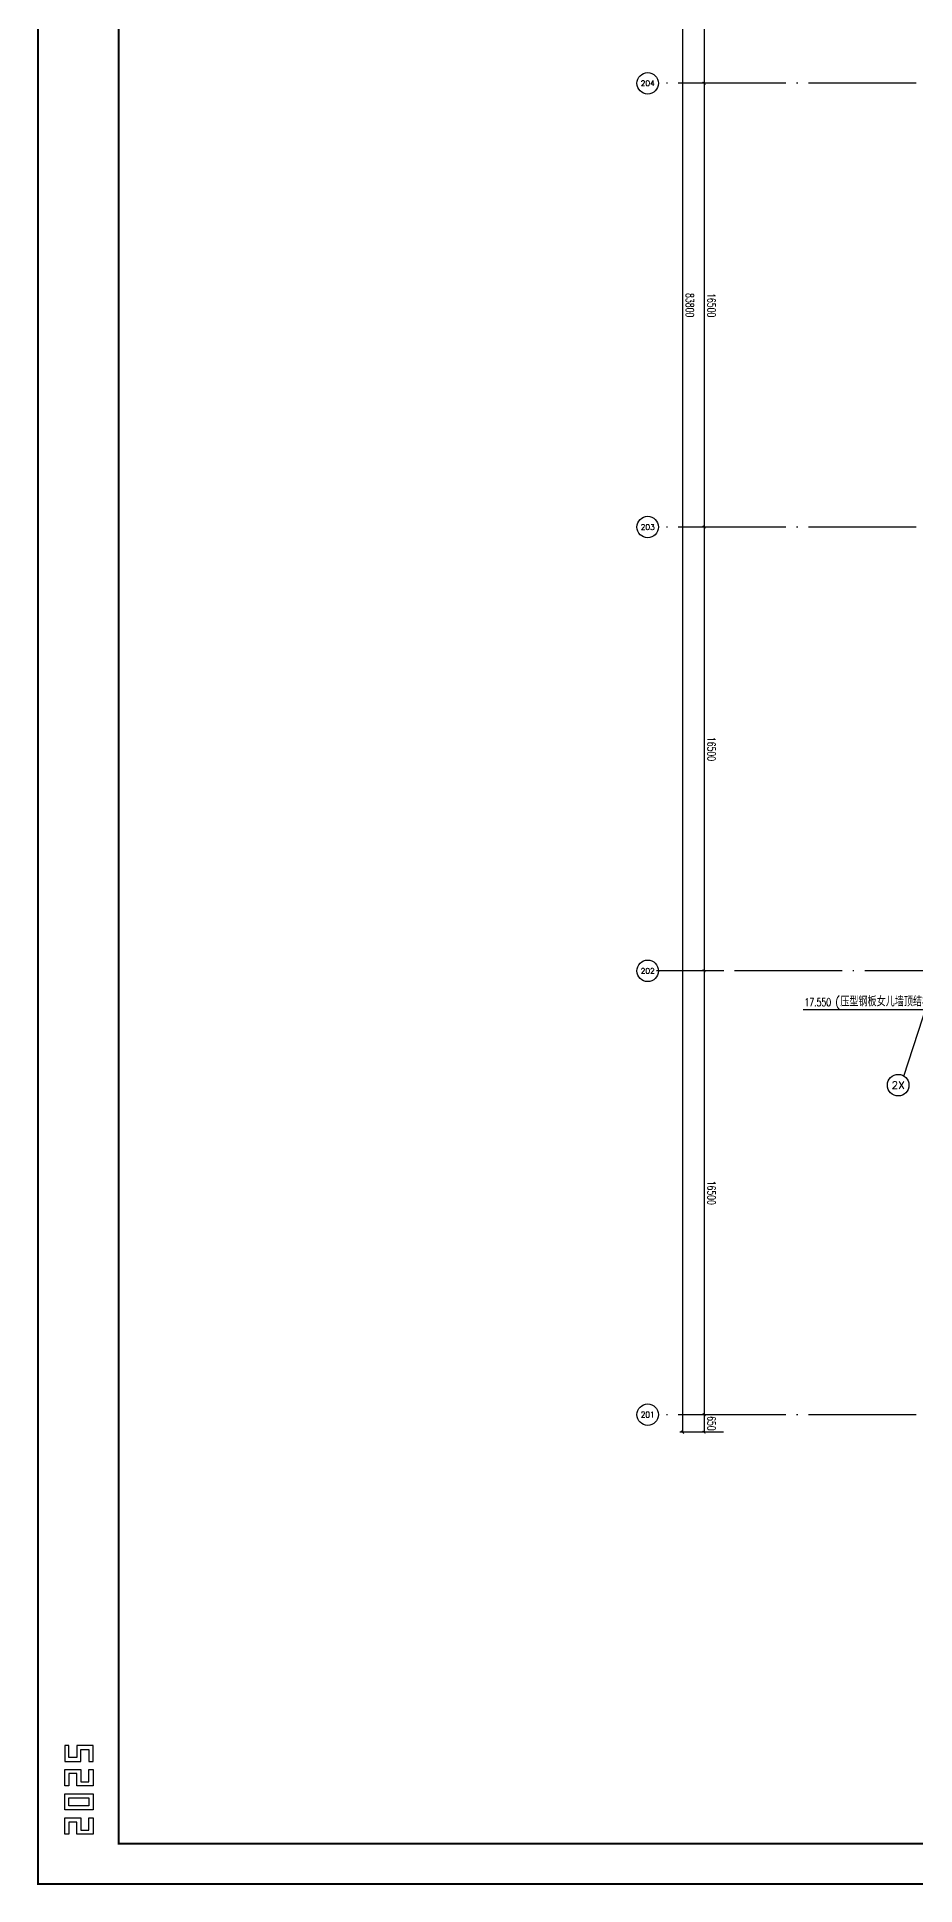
# Model space of a CAD drawing. Extents: x -1396510 to 1250330, y -1892470 to 1623980.
# Drawn here: x 709098 to 741729, y -816618 to -747907 of the extents above; entities that cross this region are included whole.
import ezdxf
from ezdxf.enums import TextEntityAlignment as Align

# ---------------------------------------------------------------- set-up
doc = ezdxf.new("R2010")
doc.units = 0
doc.header["$LTSCALE"] = 1000
doc.header["$MEASUREMENT"] = 0
doc.linetypes.add('DOTE', pattern=[2.42, 2, -0.2, 0.02, -0.2])
doc.layers.get('Defpoints').update_dxf_attribs({"color": 210})
for name, color, linetype in [('0-cxFrame', 155, 'Continuous'), ('A-AXIS-D', 1, 'Continuous'), ('A-AXIS-DOTE', 14, 'DOTE'), ('A-AXIS-SYMB', 3, 'Continuous')]:
    doc.layers.add(name, color=color, linetype=linetype)
doc.layers.add('0-cxText', color=131, linetype='Continuous', lineweight=25)
doc.layers.add('A-云线2', color=3, linetype='Continuous', plot=False)
doc.styles.add('_TCH_AXIS', font='COMPLEX', dxfattribs={"bigfont": 'GBCBIG'})
doc.styles.add('_TCH_DIM', font='SIMPLEX', dxfattribs={"bigfont": 'GBCBIG'})
doc.styles.add('_TCH_DIM_T3', font='SIMPLEX', dxfattribs={"width": 0.705882, "bigfont": 'GBCBIG'})
doc.styles.add('cx_tuming', font='simhei.ttf')
doc.styles.add('cx_tuqian1', font='')
doc.styles.add('黑体', font='simhei.ttf', dxfattribs={"height": 12})
doc.styles.get('cx_tuqian1').set_extended_font_data('SimSun')
doc.dimstyles.new('_TCH_ARCH&&100', dxfattribs={"dimtxt": 297.5, "dimasz": 100, "dimexe": 100, "dimexo": 100, "dimgap": 126.25, "dimtad": 1, "dimdec": 0, "dimzin": 0, "dimdsep": 46, "dimtxsty": '_TCH_DIM_T3', "dimblk": 'ARCHTICK', "dimcen": 0.09, "dimclrt": 7, "dimazin": 2, "dimtfac": 1, "dimtdec": 0, "dimtix": 1, "dimtmove": 2, "dimatfit": 3, "dimfxl": 0, "dimtolj": 1, "dimtzin": 0, "dimarcsym": 0})

# ---------------------------------------------------------------- blocks, each defined once
blk = doc.blocks.new('_ArchTick')
at = {"color": 0, "linetype": 'ByBlock', "const_width": 0.4}
blk.add_lwpolyline([(-0.5, -0.5), (0.5, 0.5)], dxfattribs=at)
blk = doc.blocks.new('*D566')
at = {"layer": 'A-AXIS-D', "color": 0, "lineweight": -2, "transparency": 16777216}
for p, q in [((-8606, -82500), (-9428, -82500)), ((-9328, -82500), (-9328, -83150)), ((-8606, -83150), (-9428, -83150))]:
    blk.add_line(p, q, dxfattribs=at)
at = {"layer": 'Defpoints', "color": 0, "transparency": 16777216}
for p in [(-8506, -82500), (-9328, -83150), (-8506, -83150)]:
    blk.add_point(p, dxfattribs=at)
at = {"layer": 'A-AXIS-D', "color": 0, "lineweight": -2, "transparency": 16777216, "xscale": 100, "yscale": 100, "zscale": 100}
for p, rotation in [((-9328, -82500), 90), ((-9328, -83150), 270)]:
    blk.add_blockref('_ArchTick', p, dxfattribs=dict(at, rotation=rotation))
at = {"layer": 'A-AXIS-D', "color": 7, "transparency": 16777216, "insert": (-9053, -82825), "char_height": 297.5, "attachment_point": 5, "rotation": 270, "style": '_TCH_DIM_T3'}
blk.add_mtext('\\A1;650', dxfattribs=at)
blk = doc.blocks.new('*D567')
at = {"layer": 'A-AXIS-D', "color": 0, "lineweight": -2, "transparency": 16777216}
for p, q in [((-8606, -66000), (-9428, -66000)), ((-9328, -66000), (-9328, -82500)), ((-8606, -82500), (-9428, -82500))]:
    blk.add_line(p, q, dxfattribs=at)
at = {"layer": 'Defpoints', "color": 0, "transparency": 16777216}
for p in [(-8506, -66000), (-9328, -82500), (-8506, -82500)]:
    blk.add_point(p, dxfattribs=at)
at = {"layer": 'A-AXIS-D', "color": 0, "lineweight": -2, "transparency": 16777216, "xscale": 100, "yscale": 100, "zscale": 100}
for p, rotation in [((-9328, -66000), 90), ((-9328, -82500), 270)]:
    blk.add_blockref('_ArchTick', p, dxfattribs=dict(at, rotation=rotation))
at = {"layer": 'A-AXIS-D', "color": 7, "transparency": 16777216, "insert": (-9053, -74250), "char_height": 297.5, "attachment_point": 5, "rotation": 270, "style": '_TCH_DIM_T3'}
blk.add_mtext('\\A1;16500', dxfattribs=at)
blk = doc.blocks.new('*D568')
at = {"layer": 'A-AXIS-D', "color": 0, "lineweight": -2, "transparency": 16777216}
for p, q in [((-8606, -49500), (-9428, -49500)), ((-9328, -49500), (-9328, -66000)), ((-8606, -66000), (-9428, -66000))]:
    blk.add_line(p, q, dxfattribs=at)
at = {"layer": 'Defpoints', "color": 0, "transparency": 16777216}
for p in [(-8506, -49500), (-9328, -66000), (-8506, -66000)]:
    blk.add_point(p, dxfattribs=at)
at = {"layer": 'A-AXIS-D', "color": 0, "lineweight": -2, "transparency": 16777216, "xscale": 100, "yscale": 100, "zscale": 100}
for p, rotation in [((-9328, -49500), 90), ((-9328, -66000), 270)]:
    blk.add_blockref('_ArchTick', p, dxfattribs=dict(at, rotation=rotation))
at = {"layer": 'A-AXIS-D', "color": 7, "transparency": 16777216, "insert": (-9053, -57750), "char_height": 297.5, "attachment_point": 5, "rotation": 270, "style": '_TCH_DIM_T3'}
blk.add_mtext('\\A1;16500', dxfattribs=at)
blk = doc.blocks.new('*D569')
at = {"layer": 'A-AXIS-D', "color": 0, "lineweight": -2, "transparency": 16777216}
for p, q in [((-8606, -33000), (-9428, -33000)), ((-9328, -33000), (-9328, -49500)), ((-8606, -49500), (-9428, -49500))]:
    blk.add_line(p, q, dxfattribs=at)
at = {"layer": 'Defpoints', "color": 0, "transparency": 16777216}
for p in [(-8506, -33000), (-9328, -49500), (-8506, -49500)]:
    blk.add_point(p, dxfattribs=at)
at = {"layer": 'A-AXIS-D', "color": 0, "lineweight": -2, "transparency": 16777216, "xscale": 100, "yscale": 100, "zscale": 100}
for p, rotation in [((-9328, -33000), 90), ((-9328, -49500), 270)]:
    blk.add_blockref('_ArchTick', p, dxfattribs=dict(at, rotation=rotation))
at = {"layer": 'A-AXIS-D', "color": 7, "transparency": 16777216, "insert": (-9053, -41250), "char_height": 297.5, "attachment_point": 5, "rotation": 270, "style": '_TCH_DIM_T3'}
blk.add_mtext('\\A1;16500', dxfattribs=at)
blk = doc.blocks.new('*D570')
at = {"layer": 'A-AXIS-D', "color": 0, "lineweight": -2, "transparency": 16777216}
for p, q in [((-8606, -16500), (-9428, -16500)), ((-9328, -16500), (-9328, -33000)), ((-8606, -33000), (-9428, -33000))]:
    blk.add_line(p, q, dxfattribs=at)
at = {"layer": 'Defpoints', "color": 0, "transparency": 16777216}
for p in [(-8506, -16500), (-9328, -33000), (-8506, -33000)]:
    blk.add_point(p, dxfattribs=at)
at = {"layer": 'A-AXIS-D', "color": 0, "lineweight": -2, "transparency": 16777216, "xscale": 100, "yscale": 100, "zscale": 100}
for p, rotation in [((-9328, -16500), 90), ((-9328, -33000), 270)]:
    blk.add_blockref('_ArchTick', p, dxfattribs=dict(at, rotation=rotation))
at = {"layer": 'A-AXIS-D', "color": 7, "transparency": 16777216, "insert": (-9053, -24750), "char_height": 297.5, "attachment_point": 5, "rotation": 270, "style": '_TCH_DIM_T3'}
blk.add_mtext('\\A1;16500', dxfattribs=at)
blk = doc.blocks.new('*D5900')
at = {"layer": 'A-AXIS-D', "color": 0, "lineweight": -2, "transparency": 16777216}
for p, q in [((-8706, 650), (-10228, 650)), ((-10128, 650), (-10128, -83150)), ((-8706, -83150), (-10228, -83150))]:
    blk.add_line(p, q, dxfattribs=at)
at = {"layer": 'Defpoints', "color": 0, "transparency": 16777216}
for p in [(-8606, 650), (-10128, -83150), (-8606, -83150)]:
    blk.add_point(p, dxfattribs=at)
at = {"layer": 'A-AXIS-D', "color": 0, "lineweight": -2, "transparency": 16777216, "xscale": 100, "yscale": 100, "zscale": 100}
for p, rotation in [((-10128, 650), 90), ((-10128, -83150), 270)]:
    blk.add_blockref('_ArchTick', p, dxfattribs=dict(at, rotation=rotation))
at = {"layer": 'A-AXIS-D', "color": 7, "transparency": 16777216, "insert": (-9853, -41250), "char_height": 297.5, "attachment_point": 5, "rotation": 270, "style": '_TCH_DIM_T3'}
blk.add_mtext('\\A1;83800', dxfattribs=at)
blk = doc.blocks.new('TK22.A0+1 L(Dragon)')
at = {"layer": '0-cxFrame', "color": 7, "const_width": 0.5}
blk.add_lwpolyline([(0, 0), (-1485, 0), (-1485, 841), (0, 841)], close=True, dxfattribs=at)
at = {"layer": '0-cxFrame', "const_width": 0.5}
blk.add_lwpolyline([(-80, 10), (-1465, 10), (-1465, 831), (-80, 831)], close=True, dxfattribs=at)
at = {"layer": 'Defpoints', "color": 2}
for points in [[(-1477.37, 34.37), (-1478.37, 34.37), (-1478.37, 30.37), (-1474.37, 30.37), (-1474.37, 33.37), (-1472.37, 33.37), (-1472.37, 30.37), (-1471.37, 30.37), (-1471.37, 34.37), (-1475.37, 34.37), (-1475.37, 31.37), (-1477.37, 31.37), (-1477.37, 34.37)], [(-1477.37, 24.37), (-1478.37, 24.37), (-1478.37, 28.37), (-1474.37, 28.37), (-1474.37, 25.37), (-1472.37, 25.37), (-1472.37, 28.37), (-1471.37, 28.37), (-1471.37, 24.37), (-1475.37, 24.37), (-1475.37, 27.37), (-1477.37, 27.37), (-1477.37, 24.37)], [(-1477.37, 12.37), (-1478.37, 12.37), (-1478.37, 16.37), (-1474.37, 16.37), (-1474.37, 13.37), (-1472.37, 13.37), (-1472.37, 16.37), (-1471.37, 16.37), (-1471.37, 12.37), (-1475.37, 12.37), (-1475.37, 15.37), (-1477.37, 15.37), (-1477.37, 12.37)]]:
    blk.add_lwpolyline(points, dxfattribs=at)
for points in [[(-1478.37, 18.37), (-1478.37, 22.37), (-1471.37, 22.37), (-1471.37, 18.37)], [(-1477.37, 19.37), (-1477.37, 21.37), (-1472.37, 21.37), (-1472.37, 19.37)]]:
    blk.add_lwpolyline(points, close=True, dxfattribs=at)
at = {"style": '黑体', "flags": 4}
blk.add_attdef('图幅', text='', height=3.3, dxfattribs=at).set_placement((-40, 3), align=Align.RIGHT)
at = {"layer": '0-cxText', "flags": 4}
for tag, height, style, p in [('建设单位', 3.5, 'cx_tuming', (-45, 240)), ('项目名称', 3.5, 'cx_tuming', (-45, 210)), ('子项名称', 3.5, 'cx_tuming', (-45, 180)), ('工程编号', 3.3, 'cx_tuqian1', (-35, 165)), ('图名1', 3.5, 'cx_tuming', (-45, 87)), ('图名2', 3.5, 'cx_tuming', (-45, 79)), ('图名3', 3.5, 'cx_tuming', (-45, 71)), ('出图日期', 3.3, 'cx_tuqian1', (-39, 60)), ('专业', 3.3, 'cx_tuqian1', (-55, 52)), ('图号', 3.3, 'cx_tuqian1', (-55, 44)), ('版次', 3.3, 'cx_tuqian1', (-20, 44))]:
    blk.add_attdef(tag, text='', height=height, dxfattribs=dict(at, style=style)).set_placement(p, align=Align.MIDDLE)
at = {"layer": 'Defpoints', "color": 6, "flags": 4}
for tag, height, style, p in [('tufu', 3.3, '黑体', (-12, 12)), ('dwfname', 4, 'cx_tuqian1', (-80, 3))]:
    blk.add_attdef(tag, text='', height=height, dxfattribs=dict(at, style=style)).set_placement(p, align=Align.RIGHT)
blk = doc.blocks.new('世赫2#厂房屋顶0821')
at = {"layer": 'A-AXIS-D'}
for centre in [(-11421.2, -32998.9), (-11421.2, -49498.9), (-11421.2, -65998.9), (-2112.4, -70248.4), (-11421.2, -82498.9)]:
    blk.add_circle(centre, 400, dxfattribs=at)
at = {"layer": 'A-AXIS-DOTE', "color": 8, "ltscale": 2}
for p, q in [((163114.2, -33000), (-11095.8, -33000)), ((163114.2, -49500), (-11095.8, -49500)), ((165204.2, -66000), (-11095.8, -66000)), ((163114.2, -82500), (-11095.8, -82500))]:
    blk.add_line(p, q, dxfattribs=at)
blk.add_lwpolyline([(-1898.6, -69910.4), (21947.6, 3584)], dxfattribs=at)
at = {"layer": 'A-AXIS-SYMB', "color": 8}
blk.add_line((-886.6, -67449.1), (-5639.9, -67449.1), dxfattribs=at)
at = {"layer": 'A-AXIS-D', "color": 7, "style": '_TCH_AXIS'}
for s, height, p, p2 in [('204', 196.63, (-11683.4, -33097.2), (-11159, -33097.2)), ('203', 202.97, (-11682.2, -49600.4), (-11160.2, -49600.4)), ('202', 202.97, (-11682.2, -66100.4), (-11160.2, -66100.4)), ('2X', 270.86, (-2357.4, -70383.9), (-1867.3, -70383.9)), ('201', 220.59, (-11678.6, -82609.2), (-11163.8, -82609.2))]:
    blk.add_text(s, height=height, dxfattribs=at).set_placement(p, p2, align=Align.FIT)
at = {"layer": 'A-AXIS-SYMB', "color": 7, "style": '_TCH_DIM', "width": 0.705882}
blk.add_text('17.550', height=297.5, dxfattribs=at).set_placement((-5596.6, -67315.8))
at = {"layer": 'A-AXIS-SYMB', "color": 7, "style": '_TCH_DIM'}
blk.add_text('(压型钢板女儿墙顶结构标高)', height=337.589, dxfattribs=at).set_placement((-4466.6, -67315.8))
at = {"layer": 'A-AXIS-D'}
dim = blk.add_linear_dim(base=(-10128.4, -83150), p1=(-8606.2, 650), p2=(-8606.2, -83150), angle=270, dimstyle='_TCH_ARCH&&100', dxfattribs=at)
dim.commit()
dim.dimension.update_dxf_attribs({"geometry": '*D5900', "text_midpoint": (-9853.4, -41250), "dimtype": 161, "text_rotation": 270})
for base, p1, p2, picture, middle in [((-9328.4, -33000), (-8506.2, -16500), (-8506.2, -33000), '*D570', (-9053.4, -24750)), ((-9328.4, -49500), (-8506.2, -33000), (-8506.2, -49500), '*D569', (-9053.4, -41250)), ((-9328.4, -66000), (-8506.2, -49500), (-8506.2, -66000), '*D568', (-9053.4, -57750)), ((-9328.4, -82500), (-8506.2, -66000), (-8506.2, -82500), '*D567', (-9053.4, -74250)), ((-9328.4, -83150), (-8506.2, -82500), (-8506.2, -83150), '*D566', (-9053.4, -82825))]:
    dim = blk.add_linear_dim(base=base, p1=p1, p2=p2, angle=270, dimstyle='_TCH_ARCH&&100', override={"dimgap": 0}, dxfattribs=at)
    dim.commit()
    dim.dimension.update_dxf_attribs({"geometry": picture, "text_midpoint": middle, "dimtype": 129, "text_rotation": 270})

msp = doc.modelspace()

# ---------------------------------------------------------------- block references
at = {"layer": 'A-云线2'}
msp.add_blockref('世赫2#厂房屋顶0821', (743215.8, -716630), dxfattribs=at)

# ---------------------------------------------------------------- next in the draw order: block references
at = {"layer": '0-cxFrame', "xscale": 150, "yscale": 150, "zscale": 150}
msp.add_blockref('TK22.A0+1 L(Dragon)', (931885, -816580), dxfattribs=at)

doc.saveas('drawing.dxf')
